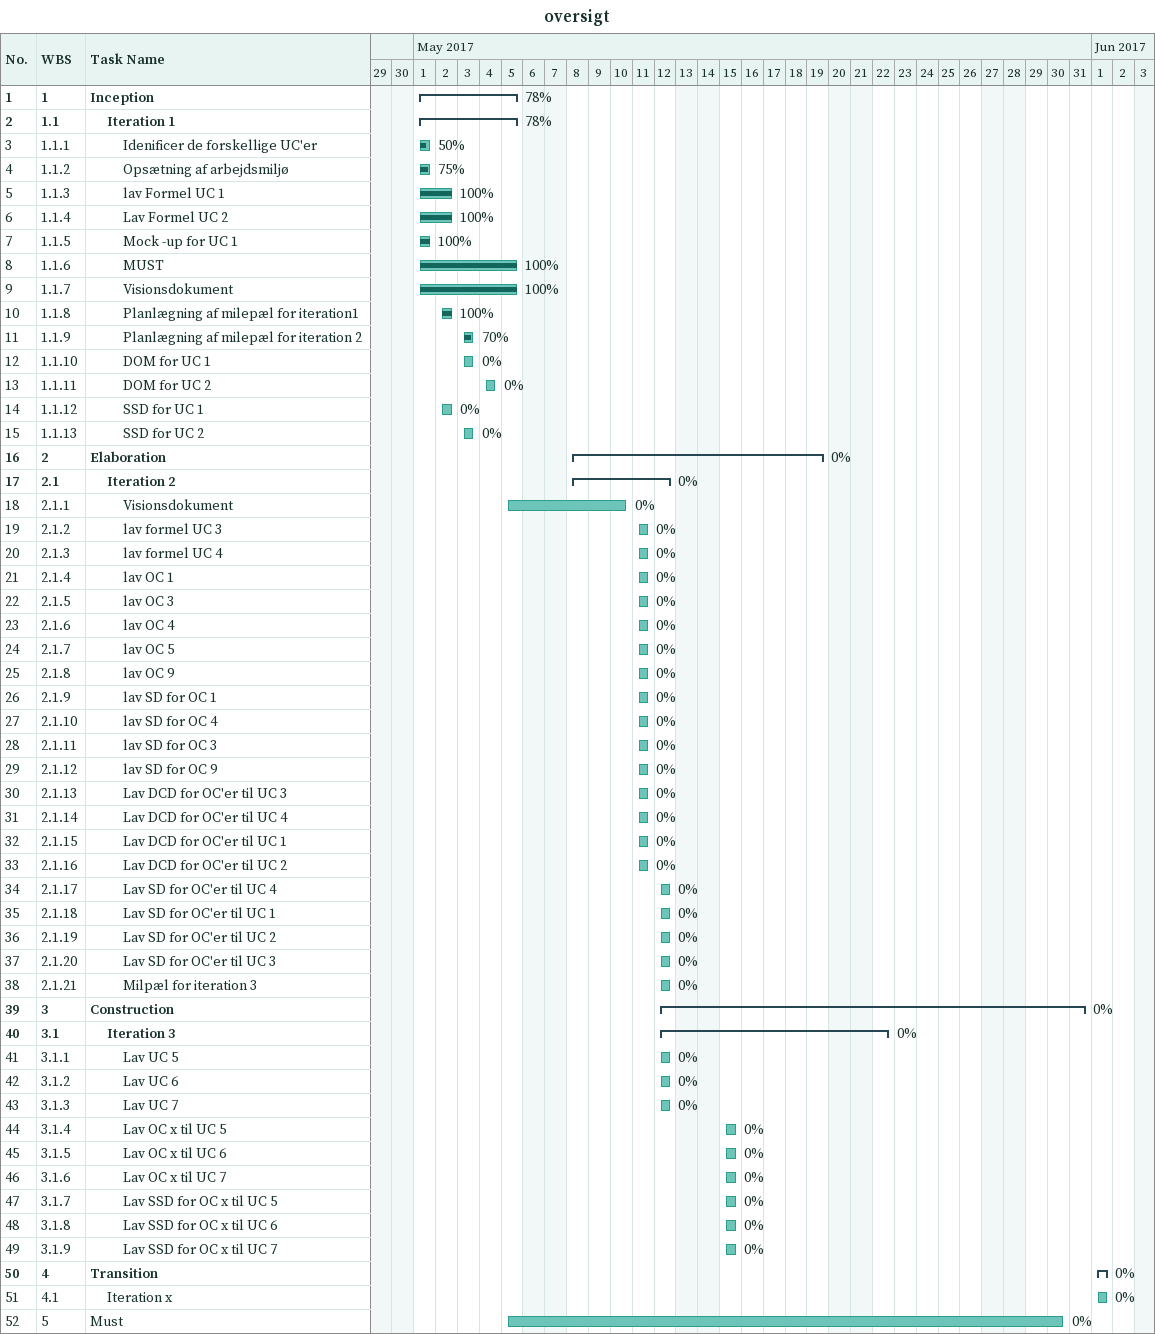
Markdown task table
oversigt

| ID | WBS | Task | Start | Finish | % complete |
|---|---|---|---|---|---|
| 1 | 1 | **Inception** | 2017-05-01 | 2017-05-05 | 78 |
| 2 | 1.1 | **Iteration 1** | 2017-05-01 | 2017-05-05 | 78 |
| 3 | 1.1.1 | Idenificer de forskellige UC'er | 2017-05-01 | 2017-05-01 | 50 |
| 4 | 1.1.2 | Opsætning af arbejdsmiljø | 2017-05-01 | 2017-05-01 | 75 |
| 5 | 1.1.3 | lav Formel UC 1 | 2017-05-01 | 2017-05-02 | 100 |
| 6 | 1.1.4 | Lav Formel UC 2 | 2017-05-01 | 2017-05-02 | 100 |
| 7 | 1.1.5 | Mock -up for UC 1 | 2017-05-01 | 2017-05-01 | 100 |
| 8 | 1.1.6 | MUST | 2017-05-01 | 2017-05-05 | 100 |
| 9 | 1.1.7 | Visionsdokument | 2017-05-01 | 2017-05-05 | 100 |
| 10 | 1.1.8 | Planlægning af milepæl for iteration1 | 2017-05-02 | 2017-05-02 | 100 |
| 11 | 1.1.9 | Planlægning af milepæl for iteration 2 | 2017-05-03 | 2017-05-03 | 70 |
| 12 | 1.1.10 | DOM for UC 1 | 2017-05-03 | 2017-05-03 | 0 |
| 13 | 1.1.11 | DOM for UC 2 | 2017-05-04 | 2017-05-04 | 0 |
| 14 | 1.1.12 | SSD for UC 1 | 2017-05-02 | 2017-05-02 | 0 |
| 15 | 1.1.13 | SSD for UC 2 | 2017-05-03 | 2017-05-03 | 0 |
| 16 | 2 | **Elaboration** | 2017-05-08 | 2017-05-19 | 0 |
| 17 | 2.1 | **Iteration 2** | 2017-05-08 | 2017-05-12 | 0 |
| 18 | 2.1.1 | Visionsdokument | 2017-05-05 | 2017-05-10 | 0 |
| 19 | 2.1.2 | lav formel UC 3 | 2017-05-11 | 2017-05-11 | 0 |
| 20 | 2.1.3 | lav formel UC 4 | 2017-05-11 | 2017-05-11 | 0 |
| 21 | 2.1.4 | lav OC 1 | 2017-05-11 | 2017-05-11 | 0 |
| 22 | 2.1.5 | lav OC 3 | 2017-05-11 | 2017-05-11 | 0 |
| 23 | 2.1.6 | lav OC 4 | 2017-05-11 | 2017-05-11 | 0 |
| 24 | 2.1.7 | lav OC 5 | 2017-05-11 | 2017-05-11 | 0 |
| 25 | 2.1.8 | lav OC 9 | 2017-05-11 | 2017-05-11 | 0 |
| 26 | 2.1.9 | lav SD for OC 1 | 2017-05-11 | 2017-05-11 | 0 |
| 27 | 2.1.10 | lav SD for OC 4 | 2017-05-11 | 2017-05-11 | 0 |
| 28 | 2.1.11 | lav SD for OC 3 | 2017-05-11 | 2017-05-11 | 0 |
| 29 | 2.1.12 | lav SD for OC 9 | 2017-05-11 | 2017-05-11 | 0 |
| 30 | 2.1.13 | Lav DCD for OC'er til UC 3 | 2017-05-11 | 2017-05-11 | 0 |
| 31 | 2.1.14 | Lav DCD for OC'er til UC 4 | 2017-05-11 | 2017-05-11 | 0 |
| 32 | 2.1.15 | Lav DCD for OC'er til UC 1 | 2017-05-11 | 2017-05-11 | 0 |
| 33 | 2.1.16 | Lav DCD for OC'er til UC 2 | 2017-05-11 | 2017-05-11 | 0 |
| 34 | 2.1.17 | Lav SD for OC'er til UC 4 | 2017-05-12 | 2017-05-12 | 0 |
| 35 | 2.1.18 | Lav SD for OC'er til UC 1 | 2017-05-12 | 2017-05-12 | 0 |
| 36 | 2.1.19 | Lav SD for OC'er til UC 2 | 2017-05-12 | 2017-05-12 | 0 |
| 37 | 2.1.20 | Lav SD for OC'er til UC 3 | 2017-05-12 | 2017-05-12 | 0 |
| 38 | 2.1.21 | Milpæl for iteration 3 | 2017-05-12 | 2017-05-12 | 0 |
| 39 | 3 | **Construction** | 2017-05-12 | 2017-05-31 | 0 |
| 40 | 3.1 | **Iteration 3** | 2017-05-12 | 2017-05-22 | 0 |
| 41 | 3.1.1 | Lav UC 5 | 2017-05-12 | 2017-05-12 | 0 |
| 42 | 3.1.2 | Lav UC 6 | 2017-05-12 | 2017-05-12 | 0 |
| 43 | 3.1.3 | Lav UC 7 | 2017-05-12 | 2017-05-12 | 0 |
| 44 | 3.1.4 | Lav OC x til UC 5 | 2017-05-15 | 2017-05-15 | 0 |
| 45 | 3.1.5 | Lav OC x til UC 6 | 2017-05-15 | 2017-05-15 | 0 |
| 46 | 3.1.6 | Lav OC x til UC 7 | 2017-05-15 | 2017-05-15 | 0 |
| 47 | 3.1.7 | Lav SSD for OC x til UC 5 | 2017-05-15 | 2017-05-15 | 0 |
| 48 | 3.1.8 | Lav SSD for OC x til UC 6 | 2017-05-15 | 2017-05-15 | 0 |
| 49 | 3.1.9 | Lav SSD for OC x til UC 7 | 2017-05-15 | 2017-05-15 | 0 |
| 50 | 4 | **Transition** | 2017-06-01 | 2017-06-01 | 0 |
| 51 | 4.1 | Iteration x | 2017-06-01 | 2017-06-01 | 0 |
| 52 | 5 | Must | 2017-05-05 | 2017-05-30 | 0 |
